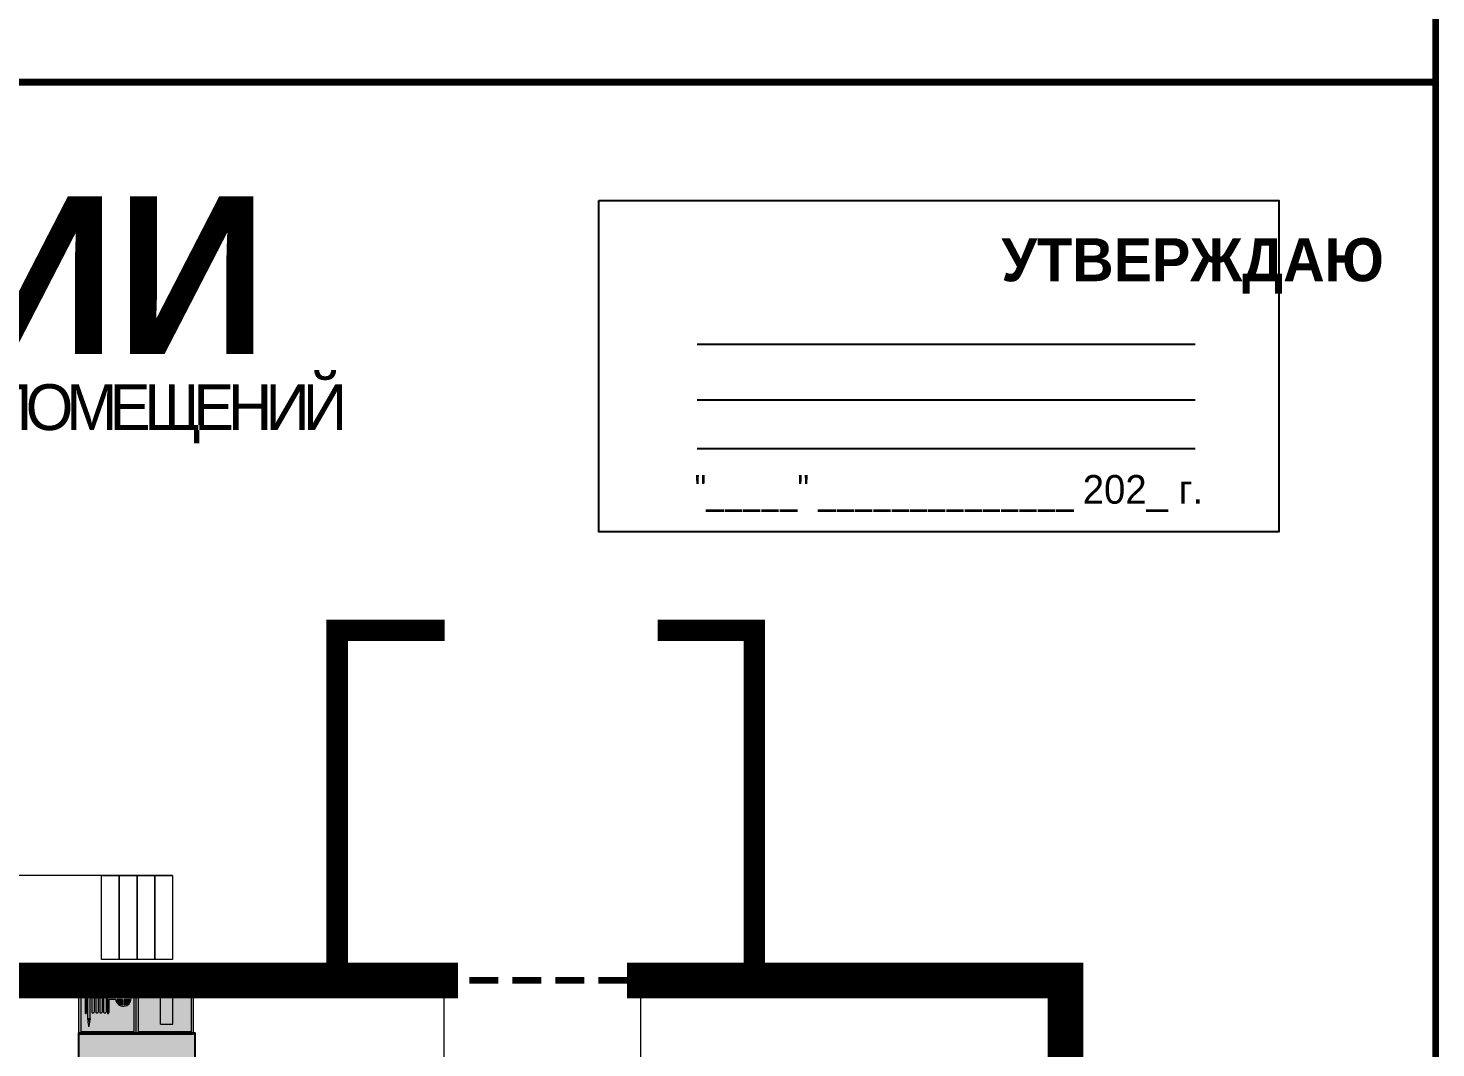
# Model space of a CAD drawing. Header units: millimetres. Extents: x 13114 to 67229, y 22859 to 38520.
# Drawn here: x 25053.1 to 25249.7, y 24535.2 to 24677.6 of the extents above; entities that cross this region are included whole.
import ezdxf

# ---------------------------------------------------------------- set-up
doc = ezdxf.new("R2010")
doc.units = ezdxf.units.MM
doc.linetypes.add('{ Wide Dash }', pattern=[12, 4, -2, 4, -2])
doc.layers.add('План_Штампы', color=7, linetype='Continuous')
doc.styles.add('обычный', font='arial.ttf')

# ---------------------------------------------------------------- blocks, each defined once
blk = doc.blocks.new('A$C37112FD5')
at = {"true_color": 0xf5f5ff}
h = blk.add_hatch(color=7, dxfattribs=at)
h.dxf.hatch_style = 1
h.paths.add_polyline_path([(12.8, -7.4), (0, -7.4), (0, -20.2), (12.8, -20.2)])
h.paths.add_polyline_path([(12.29, -7.91), (12.29, -19.69), (0.51, -19.69), (0.51, -7.91)], flags=16)
h.paths.add_polyline_path([(4.98, -9.04, -0.42597), (5.17, -9.22), (5.17, -12.25), (5.17, -15.29, -0.432244), (4.98, -15.47), (4.83, -15.47, -0.42597), (4.64, -15.29), (4.64, -12.25), (4.64, -9.22, -0.432244), (4.83, -9.04)], flags=0)
h.paths.add_polyline_path([(4.28, -9.22), (4.28, -12.25), (4.28, -15.29, -0.432244), (4.09, -15.47), (3.94, -15.47, -0.42597), (3.75, -15.29), (3.75, -12.25), (3.75, -9.22, -0.432244), (3.94, -9.04), (4.09, -9.04, -0.42597)], flags=0)
h.paths.add_polyline_path([(5.72, -9.04), (5.87, -9.04, -0.42597), (6.06, -9.22), (6.06, -12.25), (6.06, -15.29, -0.432244), (5.87, -15.47), (5.72, -15.47, -0.42597), (5.53, -15.29), (5.53, -12.25), (5.53, -9.22, -0.432244)], flags=0)
h.paths.add_polyline_path([(6.42, -8.9), (6.5, -8.9, -0.42597), (6.69, -9.08), (6.69, -12.03), (8.21, -12.03, -15.824349), (8.21, -12.47), (6.69, -12.47), (6.69, -15.42, -0.432244), (6.5, -15.6), (6.42, -15.6)], flags=0)
h.paths.add_polyline_path([(3.39, -9.22), (3.39, -12.25), (3.39, -15.29, -0.432244), (3.2, -15.47), (3.05, -15.47, -0.42597), (2.85, -15.29), (2.85, -12.25), (2.85, -9.22, -0.432244), (3.05, -9.04), (3.2, -9.04, -0.42597)], flags=0)
h.paths.add_polyline_path([(2.5, -9.22), (2.5, -16.71), (1.96, -16.71), (1.96, -9.22, -0.432244), (2.15, -9.04), (2.31, -9.04, -0.42597)], flags=0)
h.paths.add_polyline_path([(1.61, -8.9), (1.61, -15.6), (1.57, -15.6, -0.42597), (1.37, -15.42), (1.37, -12.03), (1.37, -9.09, -0.432244), (1.57, -8.9)], flags=0)
h.paths.add_polyline_path([(9.76, -10.81), (9.76, -12.03), (8.49, -12.03, -0.336371)], flags=0)
h.paths.add_polyline_path([(8.49, -12.47), (9.76, -12.47), (9.76, -13.7, -0.336371)], flags=0)
h.paths.add_polyline_path([(10.11, -10.81, -0.336371), (11.38, -12.03), (10.11, -12.03)], flags=0)
h.paths.add_polyline_path([(10.11, -12.47), (11.38, -12.47, -0.336371), (10.11, -13.7)], flags=0)
h.paths.add_polyline_path([(2.5, -16.84), (2.5, -17.05), (1.97, -17.05), (1.97, -16.84)], flags=0)
h.paths.add_polyline_path([(2.5, -17.24, -0.033778), (2.24, -18.6, -0.033778), (1.97, -17.24)], flags=0)
h = blk.add_hatch(color=242)
h.dxf.hatch_style = 1
h.paths.add_polyline_path([(12.29, -7.91), (0.51, -7.91), (0.51, -19.69), (12.29, -19.69)])
h.paths.add_polyline_path([(6.42, -15.6), (6.42, -8.9), (6.5, -8.9, -0.42597), (6.69, -9.08), (6.69, -12.03), (8.21, -12.03, -15.824349), (8.21, -12.47), (6.69, -12.47), (6.69, -15.42, -0.432244), (6.5, -15.6)], flags=16)
h.paths.add_polyline_path([(5.87, -15.47), (5.72, -15.47, -0.42597), (5.53, -15.29), (5.53, -12.25), (5.53, -9.22, -0.432244), (5.72, -9.04), (5.87, -9.04, -0.42597), (6.06, -9.22), (6.06, -12.25), (6.06, -15.29, -0.432244)], flags=16)
h.paths.add_polyline_path([(4.98, -15.47), (4.83, -15.47, -0.42597), (4.64, -15.29), (4.64, -12.25), (4.64, -9.22, -0.432244), (4.83, -9.04), (4.98, -9.04, -0.42597), (5.17, -9.22), (5.17, -12.25), (5.17, -15.29, -0.432244)], flags=16)
h.paths.add_polyline_path([(4.09, -15.47), (3.94, -15.47, -0.42597), (3.75, -15.29), (3.75, -12.25), (3.75, -9.22, -0.432244), (3.94, -9.04), (4.09, -9.04, -0.42597), (4.28, -9.22), (4.28, -12.25), (4.28, -15.29, -0.432244)], flags=16)
h.paths.add_polyline_path([(3.2, -15.47), (3.05, -15.47, -0.42597), (2.85, -15.29), (2.85, -12.25), (2.85, -9.22, -0.432244), (3.05, -9.04), (3.2, -9.04, -0.42597), (3.39, -9.22), (3.39, -12.25), (3.39, -15.29, -0.432244)], flags=16)
h.paths.add_polyline_path([(2.5, -17.05), (1.97, -17.05), (1.97, -16.84), (2.5, -16.84)], flags=16)
h.paths.add_polyline_path([(2.5, -17.24, -0.033778), (2.24, -18.6, -0.033778), (1.97, -17.24)], flags=16)
h.paths.add_polyline_path([(2.5, -16.71), (1.96, -16.71), (1.96, -9.22, -0.432244), (2.15, -9.04), (2.31, -9.04, -0.42597), (2.5, -9.22)], flags=16)
h.paths.add_polyline_path([(1.61, -15.6), (1.57, -15.6, -0.42597), (1.37, -15.42), (1.37, -12.03), (1.37, -9.09, -0.432244), (1.57, -8.9), (1.61, -8.9)], flags=16)
h.paths.add_polyline_path([(8.49, -12.47), (9.76, -12.47), (9.76, -13.7, -0.336371)], flags=0)
h.paths.add_polyline_path([(10.11, -13.7), (10.11, -12.47), (11.38, -12.47, -0.336371)], flags=0)
h.paths.add_polyline_path([(8.49, -12.03, -0.336371), (9.76, -10.81), (9.76, -12.03)], flags=0)
h.paths.add_polyline_path([(10.11, -12.03), (10.11, -10.81, -0.336371), (11.38, -12.03)], flags=0)
h = blk.add_hatch(color=7, dxfattribs=at)
h.dxf.hatch_style = 1
h.paths.add_polyline_path([(1.61, -8.9), (1.57, -8.9, 0.432244), (1.37, -9.09), (1.37, -12.03), (1.37, -15.42, 0.42597), (1.57, -15.6), (1.61, -15.6)])
h.paths.add_polyline_path([(2.5, -9.22, 0.42597), (2.31, -9.04), (2.15, -9.04, 0.432244), (1.96, -9.22), (1.96, -16.71), (2.5, -16.71)])
h.paths.add_polyline_path([(2.5, -16.84), (1.97, -16.84), (1.97, -17.05), (2.5, -17.05)])
h.paths.add_polyline_path([(2.5, -17.24), (1.97, -17.24, 0.033778), (2.24, -18.6, 0.033778)])
h.paths.add_polyline_path([(3.39, -12.25), (3.39, -9.22, 0.42597), (3.2, -9.04), (3.05, -9.04, 0.432244), (2.85, -9.22), (2.85, -12.25), (2.85, -15.29, 0.42597), (3.05, -15.47), (3.2, -15.47, 0.432244), (3.39, -15.29)])
h.paths.add_polyline_path([(4.28, -12.25), (4.28, -9.22, 0.42597), (4.09, -9.04), (3.94, -9.04, 0.432244), (3.75, -9.22), (3.75, -12.25), (3.75, -15.29, 0.42597), (3.94, -15.47), (4.09, -15.47, 0.432244), (4.28, -15.29)])
h.paths.add_polyline_path([(5.17, -12.25), (5.17, -9.22, 0.42597), (4.98, -9.04), (4.83, -9.04, 0.432244), (4.64, -9.22), (4.64, -12.25), (4.64, -15.29, 0.42597), (4.83, -15.47), (4.98, -15.47, 0.432244), (5.17, -15.29)])
h.paths.add_polyline_path([(6.06, -12.25), (6.06, -9.22, 0.42597), (5.87, -9.04), (5.72, -9.04, 0.432244), (5.53, -9.22), (5.53, -12.25), (5.53, -15.29, 0.42597), (5.72, -15.47), (5.87, -15.47, 0.432244), (6.06, -15.29)])
h.paths.add_polyline_path([(6.69, -12.47), (8.21, -12.47, 15.824349), (8.21, -12.03), (6.69, -12.03), (6.69, -9.08, 0.42597), (6.5, -8.9), (6.42, -8.9), (6.42, -15.6), (6.5, -15.6, 0.432244), (6.69, -15.42)])
h.paths.add_polyline_path([(8.49, -12.47), (9.76, -12.47), (9.76, -13.7, -0.336371)], flags=16)
h.paths.add_polyline_path([(8.49, -12.03, -0.336371), (9.76, -10.81), (9.76, -12.03)], flags=16)
h.paths.add_polyline_path([(10.11, -12.47), (11.38, -12.47, -0.336371), (10.11, -13.7)], flags=16)
h.paths.add_polyline_path([(10.11, -12.03), (10.11, -10.81, -0.336371), (11.38, -12.03)], flags=16)
h = blk.add_hatch(color=242)
h.dxf.hatch_style = 1
h.paths.add_polyline_path([(9.76, -10.81, 0.336371), (8.49, -12.03), (9.76, -12.03)])
h.paths.add_polyline_path([(10.11, -10.81), (10.11, -12.03), (11.38, -12.03, 0.336371)])
h.paths.add_polyline_path([(11.38, -12.47), (10.11, -12.47), (10.11, -13.7, 0.336371)])
h.paths.add_polyline_path([(9.76, -12.47), (8.49, -12.47, 0.336371), (9.76, -13.7)])
at = {"color": 242, "lineweight": 5}
for p, q in [((0, -20.2), (0, -7.4)), ((0, -7.4), (12.8, -7.4)), ((1.37, -12.03), (1.37, -9.08)), ((1.57, -8.9), (1.61, -8.9)), ((1.61, -8.9), (1.61, -15.6)), ((1.96, -16.71), (1.96, -9.22)), ((2.15, -9.04), (2.31, -9.04)), ((2.5, -16.71), (2.5, -9.22)), ((2.85, -12.25), (2.85, -9.22)), ((3.05, -9.04), (3.2, -9.04)), ((3.39, -12.25), (3.39, -9.22)), ((3.75, -12.25), (3.75, -9.22)), ((3.94, -9.04), (4.09, -9.04)), ((4.28, -12.25), (4.28, -9.22)), ((4.64, -12.25), (4.64, -9.22)), ((4.83, -9.04), (4.98, -9.04)), ((5.17, -12.25), (5.17, -9.22)), ((5.53, -12.25), (5.53, -9.22)), ((5.72, -9.04), (5.87, -9.04)), ((6.06, -12.25), (6.06, -9.22)), ((6.42, -8.9), (6.42, -15.6)), ((6.5, -8.9), (6.42, -8.9)), ((6.69, -12.03), (6.69, -9.08)), ((12.8, -20.2), (12.8, -7.4)), ((1.37, -12.03), (1.37, -15.42)), ((2.85, -12.25), (2.85, -15.29)), ((3.39, -12.25), (3.39, -15.29)), ((3.75, -12.25), (3.75, -15.29)), ((4.28, -12.25), (4.28, -15.29)), ((4.64, -12.25), (4.64, -15.29)), ((5.17, -12.25), (5.17, -15.29)), ((5.53, -12.25), (5.53, -15.29)), ((6.06, -12.25), (6.06, -15.29)), ((8.21, -12.03), (6.69, -12.03)), ((8.21, -12.47), (6.69, -12.47)), ((6.69, -12.47), (6.69, -15.42)), ((9.76, -12.03), (8.49, -12.03)), ((9.76, -12.47), (8.49, -12.47)), ((9.76, -10.81), (9.76, -12.03)), ((9.76, -12.47), (9.76, -13.7)), ((10.11, -10.81), (10.11, -12.03)), ((11.38, -12.03), (10.11, -12.03)), ((11.38, -12.47), (10.11, -12.47)), ((10.11, -12.47), (10.11, -13.7)), ((1.57, -15.6), (1.61, -15.6)), ((3.05, -15.47), (3.2, -15.47)), ((3.94, -15.47), (4.09, -15.47)), ((4.83, -15.47), (4.98, -15.47)), ((5.72, -15.47), (5.87, -15.47)), ((6.42, -15.6), (6.5, -15.6)), ((1.96, -16.71), (2.5, -16.71)), ((1.97, -16.84), (2.5, -16.84)), ((1.97, -17.05), (1.97, -16.84)), ((2.5, -17.05), (1.97, -17.05)), ((1.97, -17.24), (2.5, -17.24)), ((2.5, -16.84), (2.5, -17.05)), ((0, -20.2), (12.8, -20.2))]:
    blk.add_line(p, q, dxfattribs=at)
blk.add_lwpolyline([(0.51, -7.91), (12.29, -7.91), (12.29, -19.69), (0.51, -19.69)], close=True, dxfattribs=at)
for centre, radius, start, end in [((1.56, -9.09), 0.182, 87.1027, 180.6071), ((2.15, -9.22), 0.182, 87.1027, 180.6071), ((2.32, -9.22), 0.182, 359.3929, 92.8973), ((3.04, -9.22), 0.182, 87.1027, 180.6071), ((3.21, -9.22), 0.182, 359.3929, 92.8973), ((3.93, -9.22), 0.182, 87.1027, 180.6071), ((4.1, -9.22), 0.182, 359.3929, 92.8973), ((4.82, -9.22), 0.182, 87.1027, 180.6071), ((4.99, -9.22), 0.182, 359.3929, 92.8973), ((5.71, -9.22), 0.182, 87.1027, 180.6071), ((5.88, -9.22), 0.182, 359.3929, 92.8973), ((6.51, -9.09), 0.182, 359.3929, 92.8973), ((9.93, -12.25), 1.74, 187.2319, 172.7681), ((9.93, -12.25), 1.46, 96.9927, 171.3585), ((9.93, -12.25), 1.46, 188.6415, 263.0073), ((9.93, -12.25), 1.46, 8.6415, 83.0073), ((9.93, -12.25), 1.46, 276.9927, 351.3585), ((1.56, -15.42), 0.182, 179.3929, 272.8973), ((3.04, -15.29), 0.182, 179.3929, 272.8973), ((3.21, -15.29), 0.182, 267.1027, 0.6071), ((3.93, -15.29), 0.182, 179.3929, 272.8973), ((4.1, -15.29), 0.182, 267.1027, 0.6071), ((4.82, -15.29), 0.182, 179.3929, 272.8973), ((4.99, -15.29), 0.182, 267.1027, 0.6071), ((5.71, -15.29), 0.182, 179.3929, 272.8973), ((5.88, -15.29), 0.182, 267.1027, 0.6071), ((6.51, -15.42), 0.182, 267.1027, 0.6071), ((12.17, -15.98), 10.27, 187.041, 194.7793), ((-7.7, -15.98), 10.27, 345.2207, 352.959)]:
    blk.add_arc(centre, radius, start, end, dxfattribs=at)
blk = doc.blocks.new('A$C3AD82952')
at = {"true_color": 0xf5f5ff}
h = blk.add_hatch(color=7, dxfattribs=at)
h.dxf.hatch_style = 1
h.paths.add_polyline_path([(8.21, 8.73, 0.414214), (7.89, 9.05), (7.22, 9.05), (7.22, 9.92), (7.59, 9.92, 1), (7.57, 10.36), (7.22, 10.36), (7.22, 10.6), (6.43, 10.6), (6.43, 10.36), (6.01, 10.36), (4.74, 9.59), (4.74, 8.69), (4.98, 8.73), (4.98, 9.26), (6.12, 9.91), (6.43, 9.91), (6.43, 9.05), (5.76, 9.05, 0.414214), (5.44, 8.73), (5.44, 2.2), (8.21, 2.2)], flags=0)
h.paths.add_polyline_path([(12.8, 12.8), (0, 12.8), (0, 0), (12.8, 0)])
h.paths.add_polyline_path([(0.51, 12.29), (12.29, 12.29), (12.29, 0.51), (0.51, 0.51)], flags=16)
h.paths.add_polyline_path([(4.74, 9.59), (6.01, 10.36), (6.43, 10.36), (6.43, 10.6), (7.22, 10.6), (7.22, 10.36), (7.59, 10.36, -0.94586), (7.59, 9.92), (7.22, 9.92), (7.22, 9.05), (7.89, 9.05, -0.414214), (8.21, 8.73), (8.21, 2.2), (5.44, 2.2), (5.44, 8.73, -0.414214), (5.76, 9.05), (6.43, 9.05), (6.43, 9.91), (6.12, 9.91), (4.98, 9.26), (4.98, 8.73), (4.74, 8.69)], flags=0)
h = blk.add_hatch(color=242)
h.dxf.hatch_style = 1
h.paths.add_polyline_path([(12.29, 12.29), (0.51, 12.29), (0.51, 0.51), (12.29, 0.51)])
h.paths.add_polyline_path([(4.74, 8.69), (4.74, 9.59), (6.01, 10.36), (6.43, 10.36), (6.43, 10.6), (7.22, 10.6), (7.22, 10.36), (7.59, 10.36, -0.94586), (7.59, 9.92), (7.22, 9.92), (7.22, 9.05), (7.89, 9.05, -0.414214), (8.21, 8.73), (8.21, 2.2), (5.44, 2.2), (5.44, 8.73, -0.414214), (5.76, 9.05), (6.43, 9.05), (6.43, 9.91), (6.12, 9.91), (4.98, 9.26), (4.98, 8.73)], flags=16)
h = blk.add_hatch(color=7, dxfattribs=at)
h.dxf.hatch_style = 1
h.paths.add_polyline_path([(8.21, 8.73, 0.414214), (7.89, 9.05), (7.22, 9.05), (7.22, 9.92), (7.59, 9.92, 1), (7.57, 10.36), (7.22, 10.36), (7.22, 10.6), (6.43, 10.6), (6.43, 10.36), (6.01, 10.36), (4.74, 9.59), (4.74, 8.69), (4.98, 8.73), (4.98, 9.26), (6.12, 9.91), (6.43, 9.91), (6.43, 9.05), (5.76, 9.05, 0.414214), (5.44, 8.73), (5.44, 2.2), (8.21, 2.2)])
at = {"color": 242, "lineweight": 5}
for p, q in [((0, 0), (0, 12.8)), ((0, 12.8), (12.8, 12.8)), ((12.8, 0), (12.8, 12.8)), ((6.01, 10.36), (4.74, 9.59)), ((4.74, 9.59), (4.74, 8.69)), ((4.98, 9.26), (6.12, 9.91)), ((6.01, 10.36), (6.43, 10.36)), ((6.12, 9.91), (6.43, 9.91)), ((7.22, 10.6), (6.43, 10.6)), ((6.43, 10.6), (6.43, 10.36)), ((6.43, 9.91), (6.43, 9.05)), ((7.22, 10.36), (7.22, 10.6)), ((7.59, 10.36), (7.22, 10.36)), ((7.22, 9.05), (7.22, 9.92)), ((7.59, 9.92), (7.22, 9.92)), ((4.74, 8.69), (4.98, 8.73)), ((4.98, 8.73), (4.98, 9.26)), ((5.44, 2.2), (5.44, 8.73)), ((5.76, 9.05), (6.43, 9.05)), ((7.89, 9.05), (7.22, 9.05)), ((8.21, 2.2), (8.21, 8.73)), ((0, 0), (12.8, 0)), ((5.44, 2.2), (8.21, 2.2))]:
    blk.add_line(p, q, dxfattribs=at)
blk.add_lwpolyline([(0.51, 12.29), (12.29, 12.29), (12.29, 0.51), (0.51, 0.51)], close=True, dxfattribs=at)
for centre, radius, start, end in [((7.58, 10.14), 0.223, 273.1875, 86.8125), ((5.76, 8.73), 0.32, 90, 180), ((7.89, 8.73), 0.32, 0, 90)]:
    blk.add_arc(centre, radius, start, end, dxfattribs=at)
blk = doc.blocks.new('A$C32E8229D')
at = {"true_color": 0xffffff}
blk.add_hatch(color=7, dxfattribs=at).paths.add_polyline_path([(0, 0), (0, -8), (16, -8), (16, 0)])
h = blk.add_hatch(color=126)
h.paths.add_polyline_path([(0.2, -0.2), (15.8, -0.2), (15.8, -7.8), (0.2, -7.8)])
h.paths.add_polyline_path([(13.49, -2.05), (12.08, -2.05), (11.37, -2.63, 0.162397), (11.29, -2.84), (11.29, -3.63), (10.35, -3.63), (10.35, -4.05), (11.68, -4.05), (11.68, -3.48), (12.26, -4.28), (11.29, -5.1), (11.29, -6.78), (11.85, -6.78), (11.85, -5.44), (12.8, -4.64), (12.8, -5.94), (14.46, -5.94), (14.46, -5.39), (13.45, -5.39), (13.45, -3.97), (12.46, -2.59), (13.15, -2.59), (13.69, -3.34), (14.18, -3)], flags=16)
h.paths.add_polyline_path([(10.74, -1.82, 1), (11.8, -1.82, 1)], flags=16)
h.paths.add_polyline_path([(9.39, -3.59), (5.99, -3.59), (6.56, -3.03), (5.91, -3.03), (5.1, -3.83), (5.91, -4.64), (6.56, -4.64), (5.99, -4.09), (9.39, -4.09)], flags=16)
h.paths.add_polyline_path([(4.29, -1.08), (1.72, -1.08), (1.72, -6.6), (4.29, -6.6)], flags=16)
at = {"color": 126}
blk.add_lwpolyline([(16, -8), (0, -8), (0, 0), (16, 0)], close=True, dxfattribs=at)

msp = doc.modelspace()

# ---------------------------------------------------------------- linework, layer by layer
at = {"color": 6, "lineweight": 100}
for points in [[(24649.66, 24670.01), (25249.66, 24670.01), (25249.66, 25065.01), (24649.66, 25065.01)], [(24649.66, 24275.01), (25249.66, 24275.01), (25249.66, 24670.01), (24649.66, 24670.01)]]:
    msp.add_lwpolyline(points, close=True, dxfattribs=at)
msp.add_lwpolyline([(25132.75, 24653.49), (25227.75, 24653.49), (25227.75, 24607.28), (25132.75, 24607.28)], close=True)
for points in [[(25146.5, 24633.44), (25216.03, 24633.44)], [(25146.5, 24625.68), (25216.03, 24625.68)], [(25146.5, 24618.89), (25216.03, 24618.89)]]:
    msp.add_lwpolyline(points)
at = {"lineweight": 0}
for points, const_width in [([(25111.21, 24593.51), (25096.21, 24593.51), (25096.21, 24545.57)], 3), ([(25154.47, 24545.57), (25154.47, 24593.51), (25140.98, 24593.51)], 3), ([(25113.1, 24544.62), (25031.55, 24544.62)], 5), ([(25137.72, 24398.45), (25197.93, 24398.45), (25197.93, 24544.62), (25136.7, 24544.62)], 5)]:
    msp.add_lwpolyline(points, dxfattribs=dict(at, const_width=const_width))
for points in [[(25073.22, 24559.27), (24959.18, 24559.27), (24959.18, 24571.39), (24723.68, 24571.39), (24723.68, 24545.36)], [(25111.1, 24544.62), (25111.1, 24400.58)], [(25138.61, 24398.45), (25138.61, 24543.84)]]:
    msp.add_lwpolyline(points, dxfattribs=at)
for points in [[(25065.79, 24547.57), (25063.31, 24547.57), (25063.31, 24559.27), (25065.79, 24559.27)], [(25068.27, 24547.57), (25065.79, 24547.57), (25065.79, 24559.27), (25068.27, 24559.27)], [(25068.27, 24547.57), (25065.79, 24547.57), (25065.79, 24559.27), (25068.27, 24559.27)], [(25070.74, 24547.57), (25068.27, 24547.57), (25068.27, 24559.27), (25070.74, 24559.27)], [(25073.22, 24547.57), (25070.74, 24547.57), (25070.74, 24559.27), (25073.22, 24559.27)]]:
    msp.add_lwpolyline(points, close=True, dxfattribs=at)
at = {"linetype": '{ Wide Dash }', "lineweight": 100}
msp.add_lwpolyline([(25136.7, 24544.62), (25113.1, 24544.62)], dxfattribs=at)

# ---------------------------------------------------------------- block references
for name, p, xscale, yscale, zscale in [('A$C37112FD5', (25060.15, 24549.78), 0.6249984004534781, 0.6249984004534781, 0.6249984004534781), ('A$C3AD82952', (25068.15, 24537.15), 0.625, 0.625, 0.625)]:
    msp.add_blockref(name, p, dxfattribs=dict(xscale=xscale, yscale=yscale, zscale=zscale))
at = {"layer": 'План_Штампы', "color": 126, "true_color": 0x008754, "xscale": 1.012510887696, "yscale": 1.012510887696, "zscale": 1.012510887696, "rotation": 359.9978653237144}
msp.add_blockref('A$C32E8229D', (25060.15, 24537.33), dxfattribs=at)

# ---------------------------------------------------------------- texts
at = {"lineweight": 0, "style": 'обычный'}
for s, insert, char_height, width, attachment_point in [('{\\fProxima Nova Rg|b1|i0|c204|p2;ПЛАН ЭВАКУАЦИИ}', (24809.33, 24654.09), 22, 493.8901, 1), ('\\pi-18,l18,t18;{\\fProxima Nova Rg|b1|i0|c204|p2;УТВЕРЖДАЮ\\H1.1997x; }', (25215.69, 24644.37), 6, 126.6484, 5), ('{\\fArial Narrow|b0|i0|c204|p34;"_____" ______________ \\fProxima Nova Rg|b0|i0|c204|p2;202_ г. }', (25181.65, 24612.61), 4, 78.6503, 5)]:
    msp.add_mtext(s, dxfattribs=dict(at, insert=insert, char_height=char_height, width=width, attachment_point=attachment_point))
at = {"color": 0, "lineweight": 0, "insert": (24959.2, 24628.04), "char_height": 8, "width": 449.2158, "attachment_point": 5, "style": 'обычный'}
msp.add_mtext('{\\fArial Black|b1|i0|c204|p34;\\H2x;\\T0.85;  \\fArial Narrow|b0|i0|c204|p34;\\H0.8x;\\W0.9;\\P\\fProxima Nova Rg|b0|i0|c204|p2;\\H0.5x;\\W1;\\C256;ПРИ ПОЖАРЕ  ИЛИ ДРУГИХ ЧРЕЗВЫЧАЙНЫХ СИТУАЦИЯХ  ИЗ ПОМЕЩЕНИЙ \\fProxima Nova Rg|b1|i0|c204|p2;\\H1.25x;\\P ЦЭО: БНС  ОЭС 1 ЭТАЖ}', dxfattribs=at)

doc.saveas('drawing.dxf')
